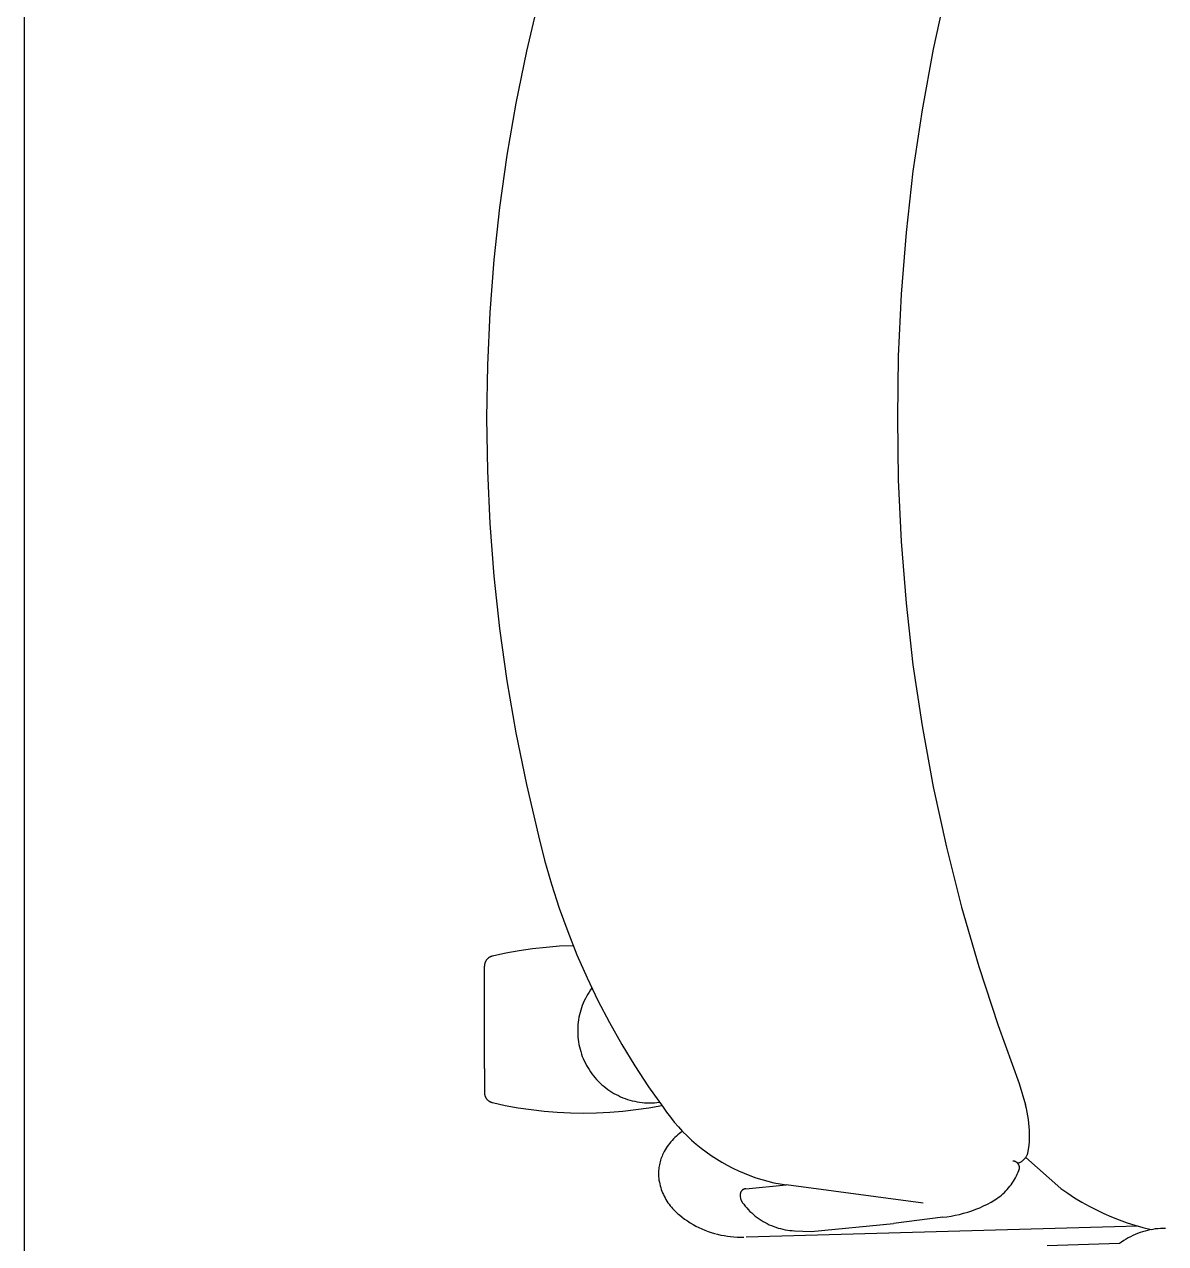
# Model space of a CAD drawing. Header units: inches. Extents: x 4 to 2210, y 3 to 2073.
# Drawn here: x 1506.63 to 1518.1, y 1871.62 to 1883.88 of the extents above; entities that cross this region are included whole.
import ezdxf

# ---------------------------------------------------------------- set-up
doc = ezdxf.new("R2010")
doc.units = ezdxf.units.IN
doc.header["$MEASUREMENT"] = 0
doc.layers.add('Planon_construction', color=253, linetype='Continuous')
doc.layers.add('Planon_workspace', color=210, linetype='Continuous')

# ---------------------------------------------------------------- blocks, each defined once
blk = doc.blocks.new('8 person table')
at = {"layer": 'Planon_construction'}
for p, q in [((-656.33, -856.42, 0), (-658.98, -868.58, 0)), ((-738.35, -858.7, 0), (-740.79, -869.03, 0)), ((-740.79, -869.03, 0), (-742.9, -879.43, 0)), ((-658.98, -868.58, 0), (-661.21, -880.81, 0)), ((-742.9, -879.43, 0), (-744.7, -889.89, 0)), ((-661.21, -880.81, 0), (-663.04, -893.12, 0)), ((-744.7, -889.89, 0), (-746.17, -900.4, 0)), ((-663.04, -893.12, 0), (-664.44, -905.48, 0)), ((-746.17, -900.4, 0), (-747.32, -910.95, 0)), ((-664.44, -905.48, 0), (-665.43, -917.87, 0)), ((-747.32, -910.95, 0), (-748.14, -921.53, 0)), ((-665.43, -917.87, 0), (-666, -930.3, 0)), ((-748.14, -921.53, 0), (-748.63, -932.13, 0)), ((-666, -930.3, 0), (-666.14, -942.74, 0)), ((-748.63, -932.13, 0), (-748.8, -942.74, 0)), ((-748.8, -942.74, 0), (-748.63, -953.35, 0)), ((-666.14, -942.74, 0), (-666, -955.18, 0)), ((-748.63, -953.35, 0), (-748.14, -963.95, 0)), ((-666, -955.18, 0), (-665.43, -967.6, 0)), ((-748.14, -963.95, 0), (-747.32, -974.53, 0)), ((-665.43, -967.6, 0), (-664.44, -980, 0)), ((-747.32, -974.53, 0), (-746.17, -985.08, 0)), ((-664.44, -980, 0), (-663.04, -992.36, 0)), ((-746.17, -985.08, 0), (-744.7, -995.59, 0)), ((-663.04, -992.36, 0), (-661.21, -1004.67, 0)), ((-744.7, -995.59, 0), (-742.9, -1006.05, 0)), ((-661.21, -1004.67, 0), (-658.98, -1016.9, 0)), ((-742.9, -1006.05, 0), (-740.79, -1016.45, 0)), ((-740.79, -1016.45, 0), (-738.35, -1026.77, 0)), ((-658.98, -1016.9, 0), (-656.33, -1029.06, 0)), ((-738.35, -1026.77, 0), (-737.12, -1031.66, 0)), ((-656.33, -1029.06, 0), (-653.27, -1041.11, 0)), ((-737.12, -1031.66, 0), (-735.74, -1036.5, 0)), ((-735.74, -1036.5, 0), (-734.19, -1041.29, 0)), ((-734.19, -1041.29, 0), (-732.48, -1046.03, 0)), ((-653.27, -1041.11, 0), (-649.8, -1053.06, 0)), ((-732.48, -1046.03, 0), (-730.61, -1050.7, 0)), ((-736.82, -1049.19, 0), (-739.54, -1049.49, 0)), ((-734.1, -1048.98, 0), (-736.82, -1049.19, 0)), ((-731.36, -1048.86, 0), (-734.1, -1048.98, 0)), ((-748.75, -1051.65, 0), (-748.8, -1051.71, 0)), ((-748.71, -1051.6, 0), (-748.75, -1051.65, 0)), ((-748.66, -1051.54, 0), (-748.71, -1051.6, 0)), ((-748.61, -1051.49, 0), (-748.66, -1051.54, 0)), ((-748.56, -1051.44, 0), (-748.61, -1051.49, 0)), ((-748.5, -1051.4, 0), (-748.56, -1051.44, 0)), ((-748.45, -1051.35, 0), (-748.5, -1051.4, 0)), ((-748.39, -1051.31, 0), (-748.45, -1051.35, 0)), ((-748.33, -1051.26, 0), (-748.39, -1051.31, 0)), ((-748.27, -1051.22, 0), (-748.33, -1051.26, 0)), ((-748.21, -1051.19, 0), (-748.27, -1051.22, 0)), ((-748.15, -1051.15, 0), (-748.21, -1051.19, 0)), ((-748.09, -1051.12, 0), (-748.15, -1051.15, 0)), ((-748.02, -1051.09, 0), (-748.09, -1051.12, 0)), ((-747.96, -1051.06, 0), (-748.02, -1051.09, 0)), ((-747.89, -1051.03, 0), (-747.96, -1051.06, 0)), ((-747.82, -1051.01, 0), (-747.89, -1051.03, 0)), ((-747.76, -1050.98, 0), (-747.82, -1051.01, 0)), ((-747.69, -1050.96, 0), (-747.76, -1050.98, 0)), ((-747.62, -1050.95, 0), (-747.69, -1050.96, 0)), ((-744.94, -1050.37, 0), (-747.62, -1050.95, 0)), ((-742.25, -1049.88, 0), (-744.94, -1050.37, 0)), ((-739.54, -1049.49, 0), (-742.25, -1049.88, 0)), ((-730.61, -1050.7, 0), (-728.58, -1055.31, 0)), ((-749.22, -1052.83, 0), (-749.23, -1052.9, 0)), ((-749.23, -1052.9, 0), (-749.23, -1052.97, 0)), ((-749.23, -1073.55, 0), (-749.23, -1052.97, 0)), ((-749.21, -1052.69, 0), (-749.22, -1052.76, 0)), ((-749.22, -1052.76, 0), (-749.22, -1052.83, 0)), ((-749.2, -1052.62, 0), (-749.21, -1052.69, 0)), ((-749.18, -1052.55, 0), (-749.2, -1052.62, 0)), ((-749.17, -1052.48, 0), (-749.18, -1052.55, 0)), ((-749.15, -1052.41, 0), (-749.17, -1052.48, 0)), ((-749.13, -1052.34, 0), (-749.15, -1052.41, 0)), ((-749.11, -1052.27, 0), (-749.13, -1052.34, 0)), ((-749.08, -1052.21, 0), (-749.11, -1052.27, 0)), ((-749.05, -1052.14, 0), (-749.08, -1052.21, 0)), ((-749.02, -1052.07, 0), (-749.05, -1052.14, 0)), ((-748.99, -1052.01, 0), (-749.02, -1052.07, 0)), ((-748.96, -1051.95, 0), (-748.99, -1052.01, 0)), ((-748.92, -1051.89, 0), (-748.96, -1051.95, 0)), ((-748.88, -1051.82, 0), (-748.92, -1051.89, 0)), ((-748.84, -1051.77, 0), (-748.88, -1051.82, 0)), ((-748.8, -1051.71, 0), (-748.84, -1051.77, 0)), ((-649.8, -1053.06, 0), (-645.94, -1064.88, 0)), ((-728.58, -1055.31, 0), (-726.41, -1059.85, 0)), ((-728.46, -1058.6, 0), (-728.7, -1059.04, 0)), ((-728.19, -1058.18, 0), (-728.46, -1058.6, 0)), ((-727.92, -1057.76, 0), (-728.19, -1058.18, 0)), ((-727.63, -1057.36, 0), (-727.92, -1057.76, 0)), ((-729.7, -1061.32, 0), (-729.86, -1061.8, 0)), ((-729.54, -1060.85, 0), (-729.7, -1061.32, 0)), ((-729.35, -1060.39, 0), (-729.54, -1060.85, 0)), ((-729.15, -1059.93, 0), (-729.35, -1060.39, 0)), ((-728.93, -1059.48, 0), (-729.15, -1059.93, 0)), ((-728.7, -1059.04, 0), (-728.93, -1059.48, 0)), ((-726.41, -1059.85, 0), (-724.08, -1064.32, 0)), ((-730.3, -1063.74, 0), (-730.37, -1064.24, 0)), ((-730.21, -1063.25, 0), (-730.3, -1063.74, 0)), ((-730.11, -1062.76, 0), (-730.21, -1063.25, 0)), ((-729.99, -1062.28, 0), (-730.11, -1062.76, 0)), ((-729.86, -1061.8, 0), (-729.99, -1062.28, 0)), ((-730.45, -1065.23, 0), (-730.47, -1065.73, 0)), ((-730.47, -1065.73, 0), (-730.47, -1066.23, 0)), ((-730.47, -1066.23, 0), (-730.45, -1066.73, 0)), ((-730.42, -1064.73, 0), (-730.45, -1065.23, 0)), ((-730.37, -1064.24, 0), (-730.42, -1064.73, 0)), ((-724.08, -1064.32, 0), (-721.6, -1068.7, 0)), ((-645.94, -1064.88, 0), (-641.68, -1076.57, 0)), ((-730.45, -1066.73, 0), (-730.42, -1067.23, 0)), ((-730.42, -1067.23, 0), (-730.37, -1067.72, 0)), ((-730.37, -1067.72, 0), (-730.3, -1068.22, 0)), ((-730.3, -1068.22, 0), (-730.21, -1068.71, 0)), ((-730.21, -1068.71, 0), (-730.11, -1069.2, 0)), ((-721.6, -1068.7, 0), (-718.98, -1073, 0)), ((-730.11, -1069.2, 0), (-729.99, -1069.68, 0)), ((-729.99, -1069.68, 0), (-729.86, -1070.16, 0)), ((-729.86, -1070.16, 0), (-729.7, -1070.64, 0)), ((-729.7, -1070.64, 0), (-729.54, -1071.11, 0)), ((-729.54, -1071.11, 0), (-729.35, -1071.57, 0)), ((-749.23, -1073.55, 0), (-749.23, -1078.37, 0)), ((-729.35, -1071.57, 0), (-729.15, -1072.03, 0)), ((-729.15, -1072.03, 0), (-728.93, -1072.48, 0)), ((-728.93, -1072.48, 0), (-728.7, -1072.92, 0)), ((-728.7, -1072.92, 0), (-728.45, -1073.35, 0)), ((-728.45, -1073.35, 0), (-728.19, -1073.78, 0)), ((-718.98, -1073, 0), (-716.21, -1077.21, 0)), ((-728.19, -1073.78, 0), (-727.92, -1074.19, 0)), ((-727.92, -1074.19, 0), (-727.63, -1074.6, 0)), ((-727.63, -1074.6, 0), (-727.32, -1075, 0)), ((-727.32, -1075, 0), (-727, -1075.38, 0)), ((-727, -1075.38, 0), (-726.67, -1075.76, 0)), ((-726.67, -1075.76, 0), (-726.33, -1076.12, 0)), ((-726.33, -1076.12, 0), (-725.97, -1076.47, 0)), ((-749.23, -1078.37, 0), (-749.23, -1078.44, 0)), ((-749.23, -1078.44, 0), (-749.22, -1078.52, 0)), ((-749.22, -1078.52, 0), (-749.22, -1078.59, 0)), ((-749.22, -1078.59, 0), (-749.21, -1078.66, 0)), ((-725.97, -1076.47, 0), (-725.61, -1076.81, 0)), ((-725.61, -1076.81, 0), (-725.23, -1077.13, 0)), ((-725.23, -1077.13, 0), (-724.84, -1077.44, 0)), ((-724.84, -1077.44, 0), (-724.44, -1077.74, 0)), ((-724.44, -1077.74, 0), (-724.03, -1078.02, 0)), ((-724.03, -1078.02, 0), (-723.61, -1078.29, 0)), ((-723.61, -1078.29, 0), (-723.18, -1078.55, 0)), ((-723.18, -1078.55, 0), (-722.74, -1078.79, 0)), ((-716.21, -1077.21, 0), (-713.3, -1081.32, 0)), ((-641.68, -1076.57, 0), (-640.4, -1080.88, 0)), ((-749.21, -1078.66, 0), (-749.2, -1078.73, 0)), ((-749.2, -1078.73, 0), (-749.18, -1078.8, 0)), ((-749.18, -1078.8, 0), (-749.17, -1078.87, 0)), ((-749.17, -1078.87, 0), (-749.15, -1078.94, 0)), ((-749.15, -1078.94, 0), (-749.13, -1079.01, 0)), ((-749.13, -1079.01, 0), (-749.11, -1079.08, 0)), ((-749.11, -1079.08, 0), (-749.08, -1079.14, 0)), ((-749.08, -1079.14, 0), (-749.05, -1079.21, 0)), ((-749.05, -1079.21, 0), (-749.02, -1079.27, 0)), ((-749.02, -1079.27, 0), (-748.99, -1079.34, 0)), ((-748.99, -1079.34, 0), (-748.96, -1079.4, 0)), ((-748.96, -1079.4, 0), (-748.92, -1079.46, 0)), ((-748.92, -1079.46, 0), (-748.88, -1079.52, 0)), ((-748.88, -1079.52, 0), (-748.84, -1079.58, 0)), ((-748.84, -1079.58, 0), (-748.8, -1079.64, 0)), ((-748.8, -1079.64, 0), (-748.75, -1079.7, 0)), ((-748.75, -1079.7, 0), (-748.71, -1079.75, 0)), ((-748.71, -1079.75, 0), (-748.66, -1079.8, 0)), ((-748.66, -1079.8, 0), (-748.61, -1079.85, 0)), ((-748.61, -1079.85, 0), (-748.56, -1079.9, 0)), ((-748.56, -1079.9, 0), (-748.5, -1079.95, 0)), ((-748.5, -1079.95, 0), (-748.45, -1080, 0)), ((-748.45, -1080, 0), (-748.39, -1080.04, 0)), ((-748.39, -1080.04, 0), (-748.33, -1080.08, 0)), ((-748.33, -1080.08, 0), (-748.27, -1080.12, 0)), ((-748.27, -1080.12, 0), (-748.21, -1080.16, 0)), ((-748.21, -1080.16, 0), (-748.15, -1080.2, 0)), ((-748.15, -1080.2, 0), (-748.09, -1080.23, 0)), ((-748.09, -1080.23, 0), (-748.02, -1080.26, 0)), ((-748.02, -1080.26, 0), (-747.96, -1080.29, 0)), ((-747.96, -1080.29, 0), (-747.89, -1080.32, 0)), ((-747.89, -1080.32, 0), (-747.82, -1080.34, 0)), ((-747.82, -1080.34, 0), (-747.76, -1080.36, 0)), ((-747.76, -1080.36, 0), (-747.69, -1080.38, 0)), ((-747.69, -1080.38, 0), (-747.62, -1080.4, 0)), ((-747.62, -1080.4, 0), (-745.04, -1080.96, 0)), ((-745.04, -1080.96, 0), (-742.44, -1081.43, 0)), ((-722.74, -1078.79, 0), (-722.29, -1079.01, 0)), ((-722.29, -1079.01, 0), (-721.84, -1079.22, 0)), ((-721.84, -1079.22, 0), (-721.38, -1079.42, 0)), ((-721.38, -1079.42, 0), (-720.91, -1079.59, 0)), ((-720.91, -1079.59, 0), (-720.44, -1079.76, 0)), ((-720.44, -1079.76, 0), (-719.96, -1079.9, 0)), ((-719.96, -1079.9, 0), (-719.48, -1080.03, 0)), ((-719.48, -1080.03, 0), (-718.99, -1080.14, 0)), ((-718.99, -1080.14, 0), (-718.5, -1080.24, 0)), ((-718.5, -1080.24, 0), (-718.01, -1080.31, 0)), ((-718.01, -1080.31, 0), (-717.52, -1080.37, 0)), ((-717.52, -1080.37, 0), (-717.02, -1080.42, 0)), ((-717.02, -1080.42, 0), (-716.52, -1080.44, 0)), ((-716.52, -1080.44, 0), (-716.02, -1080.45, 0)), ((-716.17, -1081.43, 0), (-713.57, -1080.96, 0)), ((-716.02, -1080.45, 0), (-715.52, -1080.45, 0)), ((-715.52, -1080.45, 0), (-715.02, -1080.42, 0)), ((-715.02, -1080.42, 0), (-714.53, -1080.38, 0)), ((-714.53, -1080.38, 0), (-714.03, -1080.32, 0)), ((-640.22, -1081.59, 0), (-640.4, -1080.88, 0)), ((-742.44, -1081.43, 0), (-739.83, -1081.82, 0)), ((-739.83, -1081.82, 0), (-737.21, -1082.12, 0)), ((-737.21, -1082.12, 0), (-734.58, -1082.34, 0)), ((-734.58, -1082.34, 0), (-731.94, -1082.47, 0)), ((-731.94, -1082.47, 0), (-729.3, -1082.51, 0)), ((-729.3, -1082.51, 0), (-726.66, -1082.47, 0)), ((-726.66, -1082.47, 0), (-724.03, -1082.34, 0)), ((-724.03, -1082.34, 0), (-721.4, -1082.12, 0)), ((-721.4, -1082.12, 0), (-718.78, -1081.82, 0)), ((-718.78, -1081.82, 0), (-716.17, -1081.43, 0)), ((-713.3, -1081.32, 0), (-712.58, -1082.35, 0)), ((-712.58, -1082.35, 0), (-711.83, -1083.35, 0)), ((-711.83, -1083.35, 0), (-711.04, -1084.33, 0)), ((-640.06, -1082.32, 0), (-640.22, -1081.59, 0)), ((-639.92, -1083.05, 0), (-640.06, -1082.32, 0)), ((-639.81, -1083.78, 0), (-639.92, -1083.05, 0)), ((-711.04, -1084.33, 0), (-710.22, -1085.28, 0)), ((-710.22, -1085.28, 0), (-709.36, -1086.2, 0)), ((-639.72, -1084.51, 0), (-639.81, -1083.78, 0)), ((-639.66, -1085.25, 0), (-639.72, -1084.51, 0)), ((-639.61, -1085.99, 0), (-639.66, -1085.25, 0)), ((-639.6, -1086.73, 0), (-639.61, -1085.99, 0)), ((-711.73, -1088.3, 0), (-711.98, -1088.6, 0)), ((-711.47, -1088, 0), (-711.73, -1088.3, 0)), ((-711.2, -1087.71, 0), (-711.47, -1088, 0)), ((-710.92, -1087.43, 0), (-711.2, -1087.71, 0)), ((-710.63, -1087.16, 0), (-710.92, -1087.43, 0)), ((-710.33, -1086.89, 0), (-710.63, -1087.16, 0)), ((-710.02, -1086.64, 0), (-710.33, -1086.89, 0)), ((-709.7, -1086.4, 0), (-710.02, -1086.64, 0)), ((-709.38, -1086.17, 0), (-709.7, -1086.4, 0)), ((-709.36, -1086.2, 0), (-708.47, -1087.09, 0)), ((-708.47, -1087.09, 0), (-707.56, -1087.94, 0)), ((-707.56, -1087.94, 0), (-706.61, -1088.77, 0)), ((-639.69, -1088.95, 0), (-639.63, -1088.21, 0)), ((-639.63, -1088.21, 0), (-639.6, -1087.47, 0)), ((-639.6, -1087.47, 0), (-639.6, -1086.73, 0)), ((-713.38, -1090.88, 0), (-713.5, -1091.16, 0)), ((-713.25, -1090.61, 0), (-713.38, -1090.88, 0)), ((-713.07, -1090.26, 0), (-713.25, -1090.61, 0)), ((-712.87, -1089.91, 0), (-713.07, -1090.26, 0)), ((-712.66, -1089.57, 0), (-712.87, -1089.91, 0)), ((-712.45, -1089.24, 0), (-712.66, -1089.57, 0)), ((-712.22, -1088.92, 0), (-712.45, -1089.24, 0)), ((-711.98, -1088.6, 0), (-712.22, -1088.92, 0)), ((-706.61, -1088.77, 0), (-705.64, -1089.56, 0)), ((-705.64, -1089.56, 0), (-704.64, -1090.32, 0)), ((-704.64, -1090.32, 0), (-703.61, -1091.05, 0)), ((-640.07, -1090.92, 0), (-640.03, -1090.82, 0)), ((-640.03, -1090.82, 0), (-639.99, -1090.72, 0)), ((-639.99, -1090.72, 0), (-639.96, -1090.62, 0)), ((-639.96, -1090.63, 0), (-639.69, -1088.95, 0)), ((-714.1, -1093.18, 0), (-714.14, -1093.48, 0)), ((-714.04, -1092.89, 0), (-714.1, -1093.18, 0)), ((-713.97, -1092.59, 0), (-714.04, -1092.89, 0)), ((-713.9, -1092.3, 0), (-713.97, -1092.59, 0)), ((-713.81, -1092.01, 0), (-713.9, -1092.3, 0)), ((-713.72, -1091.72, 0), (-713.81, -1092.01, 0)), ((-713.62, -1091.44, 0), (-713.72, -1091.72, 0)), ((-713.5, -1091.16, 0), (-713.62, -1091.44, 0)), ((-703.61, -1091.05, 0), (-702.56, -1091.74, 0)), ((-702.56, -1091.74, 0), (-701.49, -1092.39, 0)), ((-701.49, -1092.39, 0), (-700.39, -1093.01, 0)), ((-700.39, -1093.01, 0), (-699.28, -1093.58, 0)), ((-642.94, -1092.17, 0), (-642.98, -1092.17, 0)), ((-642.89, -1092.17, 0), (-642.94, -1092.17, 0)), ((-642.84, -1092.18, 0), (-642.89, -1092.17, 0)), ((-642.8, -1092.18, 0), (-642.84, -1092.18, 0)), ((-642.75, -1092.19, 0), (-642.8, -1092.18, 0)), ((-642.71, -1092.2, 0), (-642.75, -1092.19, 0)), ((-642.66, -1092.21, 0), (-642.71, -1092.2, 0)), ((-642.61, -1092.22, 0), (-642.66, -1092.21, 0)), ((-642.57, -1092.23, 0), (-642.61, -1092.22, 0)), ((-642.53, -1092.25, 0), (-642.57, -1092.23, 0)), ((-642.48, -1092.27, 0), (-642.53, -1092.25, 0)), ((-642.44, -1092.28, 0), (-642.48, -1092.27, 0)), ((-642.4, -1092.3, 0), (-642.44, -1092.28, 0)), ((-642.35, -1092.33, 0), (-642.4, -1092.3, 0)), ((-642.31, -1092.35, 0), (-642.35, -1092.33, 0)), ((-642.27, -1092.37, 0), (-642.31, -1092.35, 0)), ((-642.23, -1092.4, 0), (-642.27, -1092.37, 0)), ((-642.19, -1092.42, 0), (-642.23, -1092.4, 0)), ((-642.16, -1092.45, 0), (-642.19, -1092.42, 0)), ((-642.12, -1092.48, 0), (-642.16, -1092.45, 0)), ((-642.08, -1092.51, 0), (-642.12, -1092.48, 0)), ((-642.05, -1092.54, 0), (-642.08, -1092.51, 0)), ((-642.02, -1092.58, 0), (-642.05, -1092.54, 0)), ((-641.98, -1092.61, 0), (-642.02, -1092.58, 0)), ((-641.99, -1092.6, 0), (-641.89, -1092.57, 0)), ((-641.95, -1092.64, 0), (-641.98, -1092.61, 0)), ((-641.92, -1092.68, 0), (-641.95, -1092.64, 0)), ((-641.89, -1092.72, 0), (-641.92, -1092.68, 0)), ((-641.89, -1092.57, 0), (-641.79, -1092.54, 0)), ((-641.87, -1092.76, 0), (-641.89, -1092.72, 0)), ((-641.84, -1092.79, 0), (-641.87, -1092.76, 0)), ((-641.81, -1092.83, 0), (-641.84, -1092.79, 0)), ((-641.79, -1092.87, 0), (-641.81, -1092.83, 0)), ((-641.79, -1092.54, 0), (-641.69, -1092.5, 0)), ((-641.77, -1092.92, 0), (-641.79, -1092.87, 0)), ((-641.75, -1092.96, 0), (-641.77, -1092.92, 0)), ((-641.73, -1093, 0), (-641.75, -1092.96, 0)), ((-641.71, -1093.04, 0), (-641.73, -1093, 0)), ((-641.7, -1093.09, 0), (-641.71, -1093.04, 0)), ((-641.68, -1093.13, 0), (-641.7, -1093.09, 0)), ((-641.69, -1092.5, 0), (-641.59, -1092.46, 0)), ((-641.67, -1093.18, 0), (-641.68, -1093.13, 0)), ((-641.66, -1093.22, 0), (-641.67, -1093.18, 0)), ((-641.65, -1093.27, 0), (-641.66, -1093.22, 0)), ((-641.64, -1093.32, 0), (-641.65, -1093.27, 0)), ((-641.63, -1093.36, 0), (-641.64, -1093.32, 0)), ((-641.59, -1092.46, 0), (-641.5, -1092.41, 0)), ((-641.5, -1092.41, 0), (-641.41, -1092.36, 0)), ((-641.41, -1092.36, 0), (-641.31, -1092.31, 0)), ((-641.31, -1092.31, 0), (-641.23, -1092.25, 0)), ((-641.23, -1092.25, 0), (-641.14, -1092.2, 0)), ((-641.14, -1092.2, 0), (-641.05, -1092.14, 0)), ((-641.05, -1092.14, 0), (-640.97, -1092.07, 0)), ((-640.97, -1092.07, 0), (-640.89, -1092, 0)), ((-640.89, -1092, 0), (-640.81, -1091.93, 0)), ((-640.81, -1091.93, 0), (-640.73, -1091.86, 0)), ((-640.73, -1091.86, 0), (-640.66, -1091.79, 0)), ((-640.66, -1091.79, 0), (-640.59, -1091.71, 0)), ((-640.59, -1091.71, 0), (-640.52, -1091.63, 0)), ((-640.52, -1091.63, 0), (-640.45, -1091.55, 0)), ((-640.45, -1091.55, 0), (-640.39, -1091.46, 0)), ((-640.39, -1091.46, 0), (-640.33, -1091.38, 0)), ((-633.3, -1097.66, 0), (-640.37, -1091.44, 0)), ((-640.33, -1091.38, 0), (-640.27, -1091.29, 0)), ((-640.27, -1091.29, 0), (-640.22, -1091.2, 0)), ((-640.22, -1091.2, 0), (-640.17, -1091.11, 0)), ((-640.17, -1091.11, 0), (-640.12, -1091.01, 0)), ((-640.12, -1091.01, 0), (-640.07, -1090.92, 0)), ((-714.22, -1094.38, 0), (-714.23, -1094.69, 0)), ((-714.23, -1094.69, 0), (-714.23, -1094.99, 0)), ((-714.23, -1094.99, 0), (-714.21, -1095.29, 0)), ((-714.2, -1094.08, 0), (-714.22, -1094.38, 0)), ((-714.21, -1095.29, 0), (-714.17, -1095.66, 0)), ((-714.18, -1093.78, 0), (-714.2, -1094.08, 0)), ((-714.14, -1093.48, 0), (-714.18, -1093.78, 0)), ((-714.17, -1095.66, 0), (-714.12, -1096.03, 0)), ((-699.28, -1093.58, 0), (-698.14, -1094.12, 0)), ((-698.14, -1094.12, 0), (-696.99, -1094.62, 0)), ((-696.99, -1094.62, 0), (-695.82, -1095.08, 0)), ((-695.82, -1095.08, 0), (-694.64, -1095.5, 0)), ((-694.64, -1095.5, 0), (-693.44, -1095.88, 0)), ((-642.64, -1095.88, 0), (-642.44, -1095.52, 0)), ((-642.44, -1095.52, 0), (-642.25, -1095.16, 0)), ((-642.25, -1095.16, 0), (-642.07, -1094.79, 0)), ((-642.07, -1094.79, 0), (-641.91, -1094.41, 0)), ((-641.91, -1094.41, 0), (-641.76, -1094.03, 0)), ((-641.76, -1094.03, 0), (-641.63, -1093.64, 0)), ((-641.63, -1093.41, 0), (-641.63, -1093.36, 0)), ((-641.62, -1093.46, 0), (-641.63, -1093.41, 0)), ((-641.63, -1093.64, 0), (-641.62, -1093.6, 0)), ((-641.62, -1093.5, 0), (-641.62, -1093.46, 0)), ((-641.62, -1093.55, 0), (-641.62, -1093.5, 0)), ((-641.62, -1093.6, 0), (-641.62, -1093.55, 0)), ((-714.12, -1096.03, 0), (-714.05, -1096.41, 0)), ((-714.05, -1096.41, 0), (-713.97, -1096.77, 0)), ((-713.97, -1096.77, 0), (-713.88, -1097.14, 0)), ((-713.88, -1097.14, 0), (-713.78, -1097.5, 0)), ((-713.78, -1097.5, 0), (-713.66, -1097.86, 0)), ((-713.66, -1097.86, 0), (-713.54, -1098.21, 0)), ((-713.54, -1098.21, 0), (-713.4, -1098.56, 0)), ((-697.56, -1098.22, 0), (-697.59, -1098.26, 0)), ((-697.54, -1098.19, 0), (-697.56, -1098.22, 0)), ((-697.51, -1098.16, 0), (-697.54, -1098.19, 0)), ((-697.48, -1098.13, 0), (-697.51, -1098.16, 0)), ((-697.46, -1098.1, 0), (-697.48, -1098.13, 0)), ((-697.43, -1098.07, 0), (-697.46, -1098.1, 0)), ((-697.4, -1098.04, 0), (-697.43, -1098.07, 0)), ((-697.37, -1098.01, 0), (-697.4, -1098.04, 0)), ((-697.33, -1097.98, 0), (-697.37, -1098.01, 0)), ((-697.3, -1097.96, 0), (-697.33, -1097.98, 0)), ((-697.27, -1097.93, 0), (-697.3, -1097.96, 0)), ((-697.23, -1097.91, 0), (-697.27, -1097.93, 0)), ((-697.2, -1097.89, 0), (-697.23, -1097.91, 0)), ((-697.16, -1097.87, 0), (-697.2, -1097.89, 0)), ((-697.13, -1097.85, 0), (-697.16, -1097.87, 0)), ((-697.09, -1097.83, 0), (-697.13, -1097.85, 0)), ((-697.05, -1097.81, 0), (-697.09, -1097.83, 0)), ((-697.01, -1097.8, 0), (-697.05, -1097.81, 0)), ((-696.97, -1097.78, 0), (-697.01, -1097.8, 0)), ((-696.93, -1097.77, 0), (-696.97, -1097.78, 0)), ((-696.89, -1097.76, 0), (-696.93, -1097.77, 0)), ((-696.85, -1097.75, 0), (-696.89, -1097.76, 0)), ((-696.81, -1097.74, 0), (-696.85, -1097.75, 0)), ((-696.77, -1097.73, 0), (-696.81, -1097.74, 0)), ((-696.73, -1097.73, 0), (-696.77, -1097.73, 0)), ((-696.69, -1097.72, 0), (-696.73, -1097.73, 0)), ((-696.65, -1097.72, 0), (-696.69, -1097.72, 0)), ((-696.65, -1097.72, 0), (-688.54, -1096.97, 0)), ((-693.44, -1095.88, 0), (-692.23, -1096.21, 0)), ((-692.23, -1096.21, 0), (-691.01, -1096.51, 0)), ((-691.01, -1096.51, 0), (-689.78, -1096.76, 0)), ((-689.78, -1096.76, 0), (-688.54, -1096.97, 0)), ((-660.97, -1100.65, 0), (-688.54, -1096.97, 0)), ((-644.66, -1098.46, 0), (-644.37, -1098.17, 0)), ((-644.37, -1098.17, 0), (-644.09, -1097.87, 0)), ((-644.09, -1097.87, 0), (-643.82, -1097.56, 0)), ((-643.82, -1097.56, 0), (-643.56, -1097.24, 0)), ((-643.56, -1097.24, 0), (-643.31, -1096.91, 0)), ((-643.31, -1096.91, 0), (-643.08, -1096.58, 0)), ((-643.08, -1096.58, 0), (-642.85, -1096.23, 0)), ((-642.85, -1096.23, 0), (-642.64, -1095.88, 0)), ((-633.3, -1097.66, 0), (-631.93, -1098.62, 0)), ((-713.4, -1098.56, 0), (-713.24, -1098.9, 0)), ((-713.24, -1098.9, 0), (-713.08, -1099.24, 0)), ((-713.08, -1099.24, 0), (-712.91, -1099.58, 0)), ((-712.91, -1099.58, 0), (-712.72, -1099.9, 0)), ((-712.72, -1099.9, 0), (-712.53, -1100.22, 0)), ((-712.53, -1100.22, 0), (-712.32, -1100.54, 0)), ((-712.32, -1100.54, 0), (-712.1, -1100.84, 0)), ((-697.78, -1098.76, 0), (-697.79, -1098.85, 0)), ((-697.79, -1098.85, 0), (-697.79, -1098.94, 0)), ((-697.79, -1098.94, 0), (-697.79, -1099.03, 0)), ((-697.79, -1099.03, 0), (-697.79, -1099.12, 0)), ((-697.79, -1099.12, 0), (-697.79, -1099.21, 0)), ((-697.79, -1099.21, 0), (-697.78, -1099.3, 0)), ((-697.77, -1098.72, 0), (-697.78, -1098.76, 0)), ((-697.78, -1099.3, 0), (-697.77, -1099.38, 0)), ((-697.76, -1098.68, 0), (-697.77, -1098.72, 0)), ((-697.77, -1099.38, 0), (-697.76, -1099.47, 0)), ((-697.75, -1098.64, 0), (-697.76, -1098.68, 0)), ((-697.76, -1099.47, 0), (-697.74, -1099.56, 0)), ((-697.74, -1098.6, 0), (-697.75, -1098.64, 0)), ((-697.73, -1098.56, 0), (-697.74, -1098.6, 0)), ((-697.74, -1099.56, 0), (-697.72, -1099.65, 0)), ((-697.72, -1098.52, 0), (-697.73, -1098.56, 0)), ((-697.7, -1098.48, 0), (-697.72, -1098.52, 0)), ((-697.72, -1099.65, 0), (-697.7, -1099.74, 0)), ((-697.69, -1098.44, 0), (-697.7, -1098.48, 0)), ((-697.7, -1099.74, 0), (-697.67, -1099.82, 0)), ((-697.67, -1098.4, 0), (-697.69, -1098.44, 0)), ((-697.65, -1098.37, 0), (-697.67, -1098.4, 0)), ((-697.67, -1099.82, 0), (-697.65, -1099.91, 0)), ((-697.63, -1098.33, 0), (-697.65, -1098.37, 0)), ((-697.65, -1099.91, 0), (-697.62, -1099.99, 0)), ((-697.61, -1098.29, 0), (-697.63, -1098.33, 0)), ((-697.62, -1099.99, 0), (-697.58, -1100.07, 0)), ((-697.59, -1098.26, 0), (-697.61, -1098.29, 0)), ((-697.58, -1100.07, 0), (-697.55, -1100.16, 0)), ((-697.55, -1100.16, 0), (-697.51, -1100.24, 0)), ((-697.51, -1100.24, 0), (-697.47, -1100.32, 0)), ((-697.47, -1100.32, 0), (-697.42, -1100.39, 0)), ((-697.42, -1100.39, 0), (-697.38, -1100.47, 0)), ((-697.38, -1100.47, 0), (-697.09, -1100.85, 0)), ((-648.08, -1100.81, 0), (-647.33, -1100.4, 0)), ((-647.33, -1100.4, 0), (-646.59, -1099.97, 0)), ((-646.59, -1099.97, 0), (-646.25, -1099.75, 0)), ((-646.25, -1099.75, 0), (-645.91, -1099.51, 0)), ((-645.91, -1099.51, 0), (-645.58, -1099.26, 0)), ((-645.58, -1099.26, 0), (-645.26, -1099, 0)), ((-645.26, -1099, 0), (-644.96, -1098.74, 0)), ((-644.96, -1098.74, 0), (-644.66, -1098.46, 0)), ((-631.93, -1098.62, 0), (-630.53, -1099.53, 0)), ((-630.53, -1099.53, 0), (-629.1, -1100.4, 0)), ((-629.1, -1100.4, 0), (-627.64, -1101.22, 0)), ((-712.1, -1100.84, 0), (-711.87, -1101.14, 0)), ((-711.87, -1101.14, 0), (-711.63, -1101.43, 0)), ((-711.63, -1101.43, 0), (-711.39, -1101.72, 0)), ((-711.39, -1101.72, 0), (-711.13, -1101.99, 0)), ((-711.13, -1101.99, 0), (-710.86, -1102.26, 0)), ((-710.86, -1102.26, 0), (-710.59, -1102.51, 0)), ((-710.59, -1102.51, 0), (-710.31, -1102.76, 0)), ((-710.31, -1102.76, 0), (-710.01, -1103, 0)), ((-710.01, -1103, 0), (-709.49, -1103.41, 0)), ((-697.09, -1100.85, 0), (-696.79, -1101.22, 0)), ((-696.79, -1101.22, 0), (-696.48, -1101.58, 0)), ((-696.48, -1101.58, 0), (-696.16, -1101.93, 0)), ((-696.16, -1101.93, 0), (-695.83, -1102.27, 0)), ((-695.83, -1102.27, 0), (-695.48, -1102.6, 0)), ((-695.48, -1102.6, 0), (-695.13, -1102.91, 0)), ((-695.13, -1102.91, 0), (-694.76, -1103.21, 0)), ((-655.37, -1103.23, 0), (-654.53, -1103.07, 0)), ((-654.53, -1103.07, 0), (-653.69, -1102.89, 0)), ((-653.69, -1102.89, 0), (-652.86, -1102.67, 0)), ((-652.86, -1102.67, 0), (-652.04, -1102.43, 0)), ((-652.04, -1102.43, 0), (-651.23, -1102.16, 0)), ((-651.23, -1102.16, 0), (-650.43, -1101.86, 0)), ((-650.43, -1101.86, 0), (-649.63, -1101.54, 0)), ((-649.63, -1101.54, 0), (-648.85, -1101.19, 0)), ((-648.85, -1101.19, 0), (-648.08, -1100.81, 0)), ((-627.64, -1101.22, 0), (-626.16, -1101.99, 0)), ((-626.16, -1101.99, 0), (-624.65, -1102.71, 0)), ((-624.65, -1102.71, 0), (-623.12, -1103.38, 0)), ((-709.49, -1103.41, 0), (-708.96, -1103.81, 0)), ((-708.96, -1103.81, 0), (-708.41, -1104.19, 0)), ((-708.41, -1104.19, 0), (-707.85, -1104.55, 0)), ((-707.85, -1104.55, 0), (-707.27, -1104.9, 0)), ((-707.27, -1104.9, 0), (-706.69, -1105.22, 0)), ((-706.69, -1105.22, 0), (-706.09, -1105.52, 0)), ((-706.09, -1105.52, 0), (-705.49, -1105.8, 0)), ((-617.76, -1105.27, 0), (-696.59, -1107.45, 0)), ((-694.76, -1103.21, 0), (-694.38, -1103.5, 0)), ((-694.38, -1103.5, 0), (-693.99, -1103.78, 0)), ((-693.99, -1103.78, 0), (-693.6, -1104.04, 0)), ((-693.6, -1104.04, 0), (-693.19, -1104.29, 0)), ((-693.19, -1104.29, 0), (-692.78, -1104.52, 0)), ((-692.78, -1104.52, 0), (-692.36, -1104.74, 0)), ((-692.36, -1104.74, 0), (-691.93, -1104.95, 0)), ((-691.93, -1104.95, 0), (-691.49, -1105.14, 0)), ((-691.49, -1105.14, 0), (-691.05, -1105.31, 0)), ((-691.05, -1105.31, 0), (-690.6, -1105.47, 0)), ((-690.6, -1105.47, 0), (-690.15, -1105.62, 0)), ((-683.53, -1106.31, 0), (-666.93, -1104.74, 0)), ((-657.07, -1103.46, 0), (-666.93, -1104.74, 0)), ((-657.07, -1103.46, 0), (-656.22, -1103.36, 0)), ((-656.22, -1103.36, 0), (-655.37, -1103.23, 0)), ((-623.12, -1103.38, 0), (-621.56, -1104, 0)), ((-621.56, -1104, 0), (-619.99, -1104.57, 0)), ((-619.99, -1104.57, 0), (-618.4, -1105.08, 0)), ((-618.4, -1105.08, 0), (-616.79, -1105.54, 0)), ((-616.79, -1105.54, 0), (-615.17, -1105.95, 0)), ((-705.49, -1105.8, 0), (-704.87, -1106.06, 0)), ((-704.87, -1106.06, 0), (-704.25, -1106.3, 0)), ((-704.25, -1106.3, 0), (-703.62, -1106.51, 0)), ((-703.62, -1106.51, 0), (-702.98, -1106.71, 0)), ((-702.98, -1106.71, 0), (-702.33, -1106.88, 0)), ((-702.33, -1106.88, 0), (-701.68, -1107.03, 0)), ((-701.68, -1107.03, 0), (-701.03, -1107.16, 0)), ((-701.03, -1107.16, 0), (-700.37, -1107.27, 0)), ((-700.37, -1107.27, 0), (-699.71, -1107.35, 0)), ((-699.71, -1107.35, 0), (-699.04, -1107.41, 0)), ((-699.04, -1107.41, 0), (-698.38, -1107.44, 0)), ((-698.38, -1107.44, 0), (-697.71, -1107.46, 0)), ((-697.71, -1107.46, 0), (-697.04, -1107.45, 0)), ((-690.15, -1105.62, 0), (-689.69, -1105.75, 0)), ((-689.69, -1105.75, 0), (-689.23, -1105.86, 0)), ((-689.23, -1105.86, 0), (-688.77, -1105.96, 0)), ((-688.77, -1105.96, 0), (-688.3, -1106.04, 0)), ((-688.3, -1106.04, 0), (-687.83, -1106.1, 0)), ((-687.83, -1106.1, 0), (-687.35, -1106.15, 0)), ((-687.35, -1106.15, 0), (-686.88, -1106.18, 0)), ((-686.88, -1106.18, 0), (-683.53, -1106.31, 0)), ((-620.2, -1107.88, 0), (-620.65, -1108.16, 0)), ((-619.75, -1107.62, 0), (-620.2, -1107.88, 0)), ((-619.29, -1107.37, 0), (-619.75, -1107.62, 0)), ((-618.82, -1107.14, 0), (-619.29, -1107.37, 0)), ((-618.34, -1106.92, 0), (-618.82, -1107.14, 0)), ((-617.86, -1106.72, 0), (-618.34, -1106.92, 0)), ((-617.37, -1106.54, 0), (-617.86, -1106.72, 0)), ((-616.87, -1106.38, 0), (-617.37, -1106.54, 0)), ((-616.37, -1106.23, 0), (-616.87, -1106.38, 0)), ((-615.86, -1106.1, 0), (-616.37, -1106.23, 0)), ((-615.35, -1105.99, 0), (-615.86, -1106.1, 0)), ((-614.83, -1105.89, 0), (-615.35, -1105.99, 0)), ((-614.32, -1105.82, 0), (-614.83, -1105.89, 0)), ((-613.8, -1105.76, 0), (-614.32, -1105.82, 0)), ((-613.27, -1105.72, 0), (-613.8, -1105.76, 0)), ((-612.75, -1105.69, 0), (-613.27, -1105.72, 0)), ((-612.23, -1105.69, 0), (-612.75, -1105.69, 0)), ((-621.5, -1108.76, 0), (-636.04, -1109.19, 0)), ((-621.08, -1108.46, 0), (-621.5, -1108.76, 0)), ((-620.65, -1108.16, 0), (-621.08, -1108.46, 0))]:
    blk.add_line(p, q, dxfattribs=at)

msp = doc.modelspace()

# ---------------------------------------------------------------- linework, layer by layer
at = {"layer": 'Planon_workspace'}
msp.add_lwpolyline([(1506.626, 2003.353), (1603.305, 2003.353), (1603.305, 1857.377), (1506.626, 1857.377)], close=True, dxfattribs=at)

# ---------------------------------------------------------------- block references
at = {"layer": 'Planon_construction', "xscale": 0.05, "yscale": 0.05, "zscale": 0.05}
msp.add_blockref('8 person table', (1548.713, 1927.062), dxfattribs=at)

doc.saveas('drawing.dxf')
